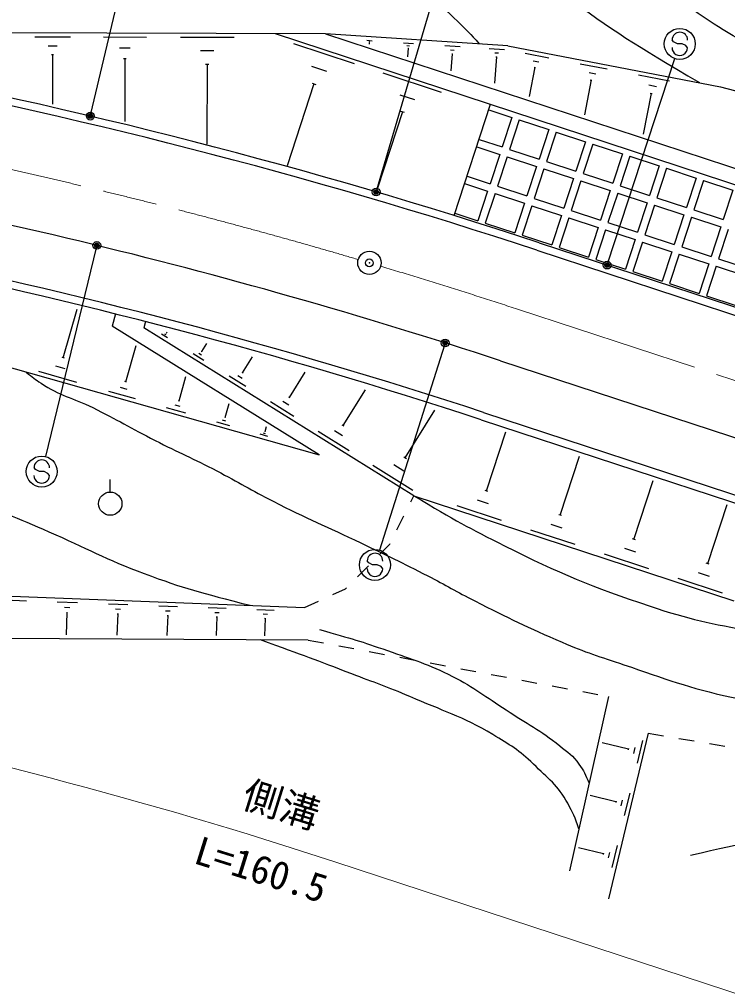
# Model space of a CAD drawing. Units: millimetres, scale not verified. Extents: x 0 to 700000, y -47500 to 447500.
# Drawn here: x 444128 to 489777, y 250478 to 312920 of the extents above; entities that cross this region are included whole.
import ezdxf
from ezdxf.enums import TextEntityAlignment as Align

# ---------------------------------------------------------------- set-up
doc = ezdxf.new("R2010")
doc.units = ezdxf.units.MM
doc.header["$LTSCALE"] = 1000
doc.header["$PDMODE"] = 32
doc.header["$PDSIZE"] = 500
doc.linetypes.add('CHAIN', pattern=[18.5, 12, -1.5, 3.5, -1.5])
for name, color, linetype, lineweight in [('M-STR-HTXT', 7, 'Continuous', 13), ('M-STR-STRC', 7, 'Continuous', 25), ('M-TTL-BAND', 7, 'Continuous', 25), ('S-TTL', 7, 'Continuous', 25)]:
    doc.layers.add(name, color=color, linetype=linetype, lineweight=lineweight)
doc.styles.add('@ＭＳ ゴシック', font='')
doc.styles.add('ＭＳ ゴシック', font='')
doc.styles.get('@ＭＳ ゴシック').set_extended_font_data('@MS Gothic')
doc.styles.get('ＭＳ ゴシック').set_extended_font_data('MS Gothic')

msp = doc.modelspace()

# ---------------------------------------------------------------- linework, layer by layer
at = {"layer": 'M-STR-HTXT'}
msp.add_line((464532, 258622), (535314, 235379), dxfattribs=at)
msp.add_arc((367033, -38278), 312500, 71.82031, 85.89878, dxfattribs=at)
at = {"layer": 'M-STR-STRC'}
for p, q in [((448734, 306832), (451925, 320310)), ((467165, 301942), (471076, 315229)), ((486298, 311480), (486198, 311598)), ((486543, 311341), (486298, 311480)), ((486843, 311339), (486543, 311341)), ((487089, 311227), (486843, 311339)), ((487194, 311091), (487089, 311227)), ((482060, 297231), (486381, 310390)), ((449085, 298212), (445804, 284756)), ((471526, 291933), (467348, 278728)), ((445171, 283925), (445072, 284043)), ((445416, 283786), (445171, 283925)), ((445717, 283784), (445416, 283786)), ((445962, 283672), (445717, 283784)), ((446068, 283536), (445962, 283672)), ((466651, 277915), (466551, 278033)), ((466896, 277776), (466651, 277915)), ((467196, 277774), (466896, 277776)), ((467441, 277662), (467196, 277774)), ((467547, 277526), (467441, 277662))]:
    msp.add_line(p, q, dxfattribs=at)
for centre, radius in [((486693, 311340), 1000), ((448700, 306687), 150), ((448700, 306687), 120), ((448700, 306687), 90), ((448700, 306687), 60), ((448700, 306687), 30), ((467123, 301798), 150), ((467123, 301798), 120), ((467123, 301798), 90), ((467123, 301798), 60), ((467123, 301798), 30), ((449120, 298358), 150), ((449120, 298358), 120), ((449120, 298358), 90), ((449120, 298358), 60), ((449120, 298358), 30), ((482013, 297089), 150), ((482013, 297089), 120), ((482013, 297089), 90), ((482013, 297089), 60), ((482013, 297089), 30), ((471571, 292076), 150), ((471571, 292076), 120), ((471571, 292076), 90), ((471571, 292076), 60), ((471571, 292076), 30), ((445567, 283785), 1000), ((467046, 277775), 1000)]:
    msp.add_circle(centre, radius, dxfattribs=at)
for centre, start, end in [((486698, 311594), 359.55488, 179.55488), ((486694, 311095), 179.55488, 359.55488), ((445572, 284039), 359.55488, 179.55488), ((445568, 283539), 179.55488, 359.55488), ((467051, 278030), 359.55488, 179.55488), ((467047, 277530), 179.55488, 359.55488)]:
    msp.add_arc(centre, 500, start, end, dxfattribs=at)
for p in [(448700, 306687), (467123, 301798), (449120, 298358), (482013, 297089), (471571, 292076)]:
    msp.add_point(p, dxfattribs=at)
at = {"layer": 'M-TTL-BAND', "color": 2, "linetype": 'CHAIN', "lineweight": 13}
msp.add_line((476232, 294251), (547013, 271007), dxfattribs=at)
msp.add_arc((367033, -38278), 350000, 71.82031, 73.33461, dxfattribs=at)
at = {"layer": 'S-TTL'}
for p, q in [((463852, 311999), (426995, 312103)), ((445118, 311802), (447419, 311795)), ((449541, 311789), (452324, 311782)), ((454512, 311775), (457968, 311766)), ((460619, 312008), (550855, 282376)), ((463852, 311999), (551175, 283323)), ((475609, 311213), (463852, 311999)), ((445979, 311224), (446554, 311223)), ((450582, 311091), (451278, 311089)), ((461804, 311356), (465705, 310075)), ((466518, 311570), (466861, 311547)), ((466641, 311476), (466726, 311470)), ((466667, 311388), (466688, 311387)), ((466678, 311387), (466674, 311327)), ((468878, 311412), (469524, 311369)), ((469109, 311235), (469271, 311224)), ((469179, 311068), (469142, 310517)), ((469159, 311070), (469199, 311067)), ((471560, 311233), (472549, 311167)), ((471914, 310961), (472162, 310945)), ((474414, 311042), (475402, 310976)), ((475609, 311213), (489323, 308582)), ((446193, 310648), (446337, 310648)), ((446265, 310648), (446256, 307453)), ((450841, 310394), (451015, 310394)), ((450928, 310394), (450917, 306343)), ((455806, 310908), (456670, 310905)), ((472021, 310706), (471947, 309596)), ((471991, 310708), (472052, 310704)), ((474875, 310515), (474762, 308819)), ((474768, 310770), (475015, 310754)), ((474844, 310517), (474906, 310513)), ((476737, 310742), (478258, 310450)), ((456127, 310043), (456343, 310042)), ((456235, 310043), (456221, 304891)), ((462947, 309900), (463922, 309580)), ((477352, 309835), (476989, 307946)), ((477234, 310252), (477615, 310179)), ((477304, 309844), (477399, 309826)), ((480272, 310064), (482020, 309728)), ((467556, 309467), (471313, 308233)), ((480843, 309501), (481281, 309417)), ((484040, 309341), (486031, 308959)), ((463114, 308765), (461381, 303486)), ((462992, 308805), (463236, 308725)), ((480978, 309022), (480548, 306777)), ((480923, 309032), (481033, 309011)), ((484692, 308700), (485189, 308604)), ((489323, 308582), (510188, 303098)), ((468657, 308065), (469596, 307757)), ((484845, 308154), (484342, 305531)), ((484783, 308166), (484907, 308142)), ((472147, 300279), (474502, 307449)), ((468818, 306972), (467201, 302048)), ((468701, 307010), (468935, 306933)), ((474383, 307088), (475869, 306600)), ((475869, 306600), (475245, 304700)), ((476344, 306444), (475720, 304544)), ((476344, 306444), (478244, 305820)), ((478244, 305820), (477620, 303920)), ((478719, 305664), (478095, 303764)), ((478719, 305664), (480620, 305040)), ((473603, 304713), (475089, 304225)), ((473759, 305188), (475245, 304700)), ((480620, 305040), (479996, 303140)), ((481095, 304884), (480471, 302984)), ((481095, 304884), (482995, 304260)), ((475089, 304225), (474465, 302325)), ((475720, 304544), (477620, 303920)), ((482995, 304260), (482371, 302360)), ((483470, 304104), (482846, 302204)), ((483470, 304104), (485370, 303480)), ((475564, 304069), (474940, 302169)), ((475564, 304069), (477464, 303445)), ((478095, 303764), (479996, 303140)), ((485370, 303480), (484746, 301580)), ((477464, 303445), (476840, 301545)), ((477939, 303289), (477315, 301389)), ((477939, 303289), (479840, 302665)), ((480471, 302984), (482371, 302360)), ((485845, 303324), (485221, 301424)), ((485845, 303324), (487745, 302700)), ((472823, 302338), (474309, 301850)), ((472979, 302813), (474465, 302325)), ((479840, 302665), (479216, 300765)), ((480315, 302509), (479691, 300609)), ((480315, 302509), (482215, 301885)), ((487745, 302700), (487121, 300800)), ((488220, 302544), (487596, 300644)), ((488220, 302544), (490120, 301920)), ((474309, 301850), (473685, 299950)), ((474784, 301694), (474160, 299794)), ((474784, 301694), (476684, 301070)), ((474940, 302169), (476840, 301545)), ((482215, 301885), (481591, 299985)), ((482690, 301729), (482066, 299829)), ((482690, 301729), (484590, 301105)), ((482846, 302204), (484746, 301580)), ((490120, 301920), (489496, 300020)), ((476684, 301070), (476060, 299170)), ((477315, 301389), (479216, 300765)), ((484590, 301105), (483966, 299205)), ((485221, 301424), (487121, 300800)), ((472199, 300438), (473685, 299950)), ((477159, 300914), (476535, 299014)), ((477159, 300914), (479060, 300290)), ((479691, 300609), (481591, 299985)), ((485065, 300949), (484441, 299049)), ((485065, 300949), (486965, 300325)), ((487596, 300644), (489496, 300020)), ((474160, 299794), (476060, 299170)), ((479060, 300290), (478436, 298390)), ((479535, 300134), (478911, 298234)), ((479535, 300134), (481435, 299510)), ((482066, 299829), (483966, 299205)), ((486965, 300325), (486341, 298425)), ((487440, 300169), (486816, 298269)), ((487440, 300169), (489340, 299545)), ((481435, 299510), (480811, 297610)), ((481910, 299354), (481286, 297454)), ((481910, 299354), (483810, 298730)), ((489340, 299545), (488716, 297645)), ((489815, 299389), (489191, 297489)), ((476535, 299014), (478436, 298390)), ((477636, 298526), (548454, 275270)), ((483810, 298730), (483186, 296830)), ((484285, 298574), (483661, 296674)), ((484285, 298574), (486185, 297950)), ((484441, 299049), (486341, 298425)), ((477480, 298051), (548294, 274796)), ((478911, 298234), (480811, 297610)), ((486185, 297950), (485561, 296050)), ((486816, 298269), (488716, 297645)), ((481286, 297454), (483186, 296830)), ((486660, 297794), (486036, 295894)), ((486660, 297794), (488560, 297170)), ((489191, 297489), (491092, 296865)), ((483661, 296674), (485561, 296050)), ((488560, 297170), (487936, 295270)), ((489035, 297014), (488411, 295114)), ((489035, 297014), (490936, 296390)), ((486036, 295894), (487936, 295270)), ((427966, 294890), (463445, 284856)), ((488411, 295114), (490312, 294490)), ((446954, 291107), (447844, 294252)), ((450320, 293941), (450116, 293147)), ((463445, 284856), (450116, 293147)), ((452259, 293449), (452157, 293055)), ((469552, 282235), (452157, 293055)), ((453670, 292408), (453298, 292639)), ((453588, 292588), (453495, 292646)), ((453611, 292703), (453588, 292717)), ((453600, 292710), (453650, 292791)), ((450986, 289567), (451649, 291910)), ((455887, 291514), (456215, 292041)), ((447031, 291085), (446878, 291129)), ((456019, 290947), (455319, 291382)), ((455865, 291285), (455691, 291394)), ((455909, 291501), (455865, 291528)), ((458515, 290141), (459161, 291180)), ((447088, 290406), (446473, 290579)), ((475140, 290925), (545921, 267681)), ((447836, 289530), (445377, 290226)), ((454417, 288343), (454861, 289913)), ((458718, 289268), (457642, 289938)), ((458482, 289788), (458213, 289956)), ((458548, 290120), (458481, 290162)), ((461535, 288562), (462547, 290190)), ((451080, 289077), (450650, 289198)), ((451040, 289552), (450933, 289582)), ((451602, 288465), (449884, 288951)), ((461582, 288533), (461487, 288592)), ((465005, 286749), (466438, 289053)), ((454864, 287543), (453617, 287895)), ((454485, 287987), (454173, 288075)), ((454456, 288332), (454378, 288354)), ((457388, 287282), (457643, 288182)), ((461820, 287339), (460311, 288277)), ((461489, 288068), (461111, 288303)), ((457414, 287275), (457362, 287290)), ((468992, 284665), (470909, 287746)), ((474048, 287600), (544829, 264356)), ((457689, 286744), (456849, 286981)), ((457434, 287043), (457224, 287102)), ((459961, 286364), (460052, 286684)), ((465067, 286710), (464942, 286788)), ((473892, 287125), (544673, 263881)), ((460136, 286052), (459649, 286189)), ((459988, 286225), (459866, 286259)), ((459977, 286360), (459946, 286368)), ((465384, 285122), (463378, 286370)), ((464944, 286091), (464442, 286403)), ((474239, 282538), (475487, 286338)), ((478990, 280978), (480238, 284778)), ((469479, 282575), (466902, 284178)), ((468914, 283820), (468269, 284221)), ((469073, 284614), (468912, 284715)), ((449988, 282470), (449988, 283270)), ((483740, 279418), (484988, 283218)), ((469353, 281835), (469552, 282235)), ((469552, 282235), (490186, 275459)), ((474329, 282508), (474150, 282567)), ((474362, 281708), (473649, 281942)), ((488491, 277858), (489739, 281658)), ((475197, 280644), (472346, 281580)), ((479079, 280948), (478901, 281007)), ((468463, 280044), (468908, 280940)), ((479112, 280148), (478400, 280382)), ((479947, 279085), (477097, 280020)), ((467324, 278431), (468002, 279116)), ((468002, 279116), (468018, 279149)), ((483829, 279388), (483651, 279447)), ((483863, 278588), (483150, 278822)), ((484697, 277525), (481847, 278461)), ((488580, 277828), (488402, 277887)), ((465918, 277009), (466621, 277720)), ((488613, 277028), (487900, 277262)), ((489448, 275965), (486598, 276901)), ((464322, 275860), (465152, 276235)), ((465152, 276235), (465215, 276298)), ((443094, 275778), (462499, 275037)), ((443213, 275524), (444578, 275471)), ((446566, 275395), (447877, 275345)), ((462499, 275037), (463410, 275448)), ((447045, 275049), (447373, 275036)), ((449864, 275269), (451121, 275221)), ((450324, 274937), (450638, 274925)), ((453109, 275145), (454313, 275099)), ((453549, 274827), (453850, 274816)), ((456302, 275023), (457453, 274979)), ((459442, 274903), (460542, 274861)), ((447196, 274715), (447141, 273270)), ((447155, 274717), (447237, 274713)), ((450469, 274617), (450417, 273252)), ((450430, 274618), (450508, 274615)), ((453688, 274521), (453639, 273235)), ((453651, 274522), (453726, 274519)), ((456722, 274719), (457010, 274708)), ((456855, 274426), (456809, 273218)), ((456819, 274427), (456891, 274424)), ((459844, 274613), (460119, 274602)), ((459971, 274333), (459928, 273201)), ((459936, 274334), (460005, 274331)), ((462746, 272936), (439880, 273059)), ((462746, 272936), (463729, 272751)), ((464712, 272566), (465695, 272382)), ((466677, 272197), (467660, 272013)), ((468643, 271828), (469626, 271644)), ((470609, 271459), (471592, 271275)), ((472574, 271090), (473557, 270905)), ((474540, 270721), (475523, 270536)), ((476506, 270352), (477489, 270167)), ((478471, 269983), (479454, 269798)), ((482098, 269302), (479579, 258060)), ((480437, 269614), (481420, 269429)), ((484666, 266927), (482098, 256267)), ((484666, 266927), (485653, 266762)), ((483385, 265908), (481687, 266322)), ((483796, 266002), (483707, 265636)), ((484296, 266462), (483939, 264997)), ((486639, 266597), (487625, 266432)), ((488611, 266267), (489598, 266101)), ((483396, 265954), (483374, 265862)), ((482576, 262518), (480924, 262920)), ((483468, 263061), (483119, 261627)), ((482587, 262563), (482565, 262473)), ((482978, 262610), (482891, 262252)), ((481775, 259159), (480169, 259550)), ((481785, 259203), (481764, 259116)), ((482168, 259249), (482083, 258899)), ((482647, 259690), (482305, 258287))]:
    msp.add_line(p, q, dxfattribs=at)
at = {"layer": 'S-TTL', "color": 3}
msp.add_circle((466688, 297234), 750, dxfattribs=at)
at = {"layer": 'S-TTL'}
msp.add_circle((449988, 281720), 750, dxfattribs=at)
for radius, end in [(354500, 86.85675), (354000, 86.89867), (346500, 81.14637), (343000, 85.51275), (342500, 85.48953)]:
    msp.add_arc((367033, -38278), radius, 71.82031, end, dxfattribs=at)
at = {"layer": 'S-TTL', "color": 2, "linetype": 'CHAIN', "lineweight": 13}
msp.add_arc((367033, -38278), 350000, 73.58016, 89.70487, dxfattribs=at)
at = {"layer": 'S-TTL'}
for points, knots in [([(457483, 327353), (459555, 324910), (460120, 324254), (461882, 322332), (463850, 320186), (464883, 318900), (467070, 316978), (469072, 315219), (470536, 314628), (472423, 312745), (472962, 312208), (473170, 312021), (473768, 311336)], [0, 0, 0, 0, 1, 1, 1, 2, 2, 2, 3, 3, 3, 4, 4, 4, 4]), ([(466074, 326533), (468507, 324037), (469196, 323366), (471274, 321415), (474256, 318615), (475929, 317026), (479197, 314565), (482463, 312104), (483752, 311340), (487964, 308843)], [0, 0, 0, 0, 1, 1, 1, 2, 2, 2, 3, 3, 3, 3]), ([(567147, 286416), (564624, 287248), (563910, 287463), (561807, 288034), (558972, 288803), (557340, 289060), (554465, 289661), (552353, 290102), (551148, 290242), (549041, 290704), (546648, 291228), (545297, 291501), (542950, 292206), (539678, 293188), (537903, 293923), (534690, 295084), (532482, 295882), (531247, 296333), (529051, 297163), (524651, 298825), (522205, 299805), (517803, 301463), (516347, 302011), (515539, 302339), (514064, 302834), (511899, 303560), (510630, 303787), (508455, 304485), (505483, 305439), (503834, 306028), (500915, 307134), (498408, 308083), (497008, 308630), (494559, 309720), (492803, 310501), (491803, 310917), (490134, 311870), (488320, 312906), (487426, 313684), (485679, 314830), (483146, 316490), (481625, 317268), (479166, 319036), (477268, 320401), (476172, 321149), (474493, 322775), (473391, 323841), (473000, 324249), (471813, 325642)], [0, 0, 0, 0, 1, 1, 1, 2, 2, 2, 3, 3, 3, 4, 4, 4, 5, 5, 5, 6, 6, 6, 7, 7, 7, 8, 8, 8, 9, 9, 9, 10, 10, 10, 11, 11, 11, 12, 12, 12, 13, 13, 13, 14, 14, 14, 15, 15, 15, 16, 16, 16, 16]), ([(480912, 324704), (483567, 322369), (484382, 321700), (486743, 319953), (489822, 317674), (491587, 316392), (495022, 314698), (498777, 312845), (501037, 312141), (504956, 310666), (510665, 308518), (514022, 307752), (519713, 305555), (524615, 303663), (527227, 302277), (532095, 300300), (535840, 298779), (537928, 297895), (541741, 296557), (546207, 294990), (548767, 294279), (553331, 293029), (557330, 291934), (559612, 291481), (563626, 290438), (565299, 290003), (565828, 289867), (567906, 289315)], [0, 0, 0, 0, 1, 1, 1, 2, 2, 2, 3, 3, 3, 4, 4, 4, 5, 5, 5, 6, 6, 6, 7, 7, 7, 8, 8, 8, 9, 9, 9, 9]), ([(426053, 292743), (427005, 291518), (427354, 291120), (428321, 290210), (429598, 289009), (430524, 288590), (431970, 287599), (433946, 286246), (435058, 285494), (437102, 284247), (438479, 283407), (439278, 282978), (440722, 282259), (442752, 281249), (443957, 280829), (446032, 279915), (448431, 278859), (449718, 278129), (452174, 277216), (454781, 276246), (455759, 276004), (458996, 275171)], [0, 0, 0, 0, 1, 1, 1, 2, 2, 2, 3, 3, 3, 4, 4, 4, 5, 5, 5, 6, 6, 6, 7, 7, 7, 7]), ([(444571, 290194), (444987, 289840), (445142, 289746), (445525, 289483), (446710, 288669), (447563, 288545), (448853, 287909), (450445, 287124), (451295, 286601), (452877, 285794), (454418, 285008), (455313, 284630), (456849, 283833), (458282, 283090), (459049, 282606), (460487, 281873), (462663, 280763), (463936, 280253), (466136, 279190), (467824, 278375), (468777, 277932), (470444, 277075), (471643, 276459), (472287, 276061), (473488, 275450), (475653, 274347), (476882, 273759), (479111, 272793), (480626, 272136), (481518, 271872), (483084, 271348), (485768, 270449), (487253, 269841), (490023, 269259), (493010, 268630), (494723, 268462), (497762, 268175), (500493, 267918), (502036, 267948), (504778, 267866), (507739, 267777), (509400, 267818), (512362, 267840), (512997, 267845), (513455, 267520), (513988, 267866), (514274, 268052), (514418, 268201), (514592, 268497)], [0, 0, 0, 0, 1, 1, 1, 2, 2, 2, 3, 3, 3, 4, 4, 4, 5, 5, 5, 6, 6, 6, 7, 7, 7, 8, 8, 8, 9, 9, 9, 10, 10, 10, 11, 11, 11, 12, 12, 12, 13, 13, 13, 14, 14, 14, 15, 15, 15, 16, 16, 16, 16]), ([(469552, 282235), (472251, 280613), (473071, 280173), (475404, 278998), (478944, 277216), (481020, 276375), (484776, 275112), (487280, 274270), (488747, 273983), (491347, 273512), (493875, 273054), (495335, 273066), (497861, 272598), (499799, 272239), (500837, 271810), (502775, 271455), (504647, 271113), (505306, 271040), (507600, 270795)], [0, 0, 0, 0, 1, 1, 1, 2, 2, 2, 3, 3, 3, 4, 4, 4, 5, 5, 5, 6, 6, 6, 6]), ([(463476, 273607), (465572, 273016), (466163, 272850), (467849, 272255), (469514, 271667), (470475, 271383), (472050, 270586), (473469, 269868), (474170, 269296), (475503, 268428), (476861, 267544), (477685, 267133), (478956, 266126), (479479, 265712), (479805, 265490), (480193, 264947), (480511, 264502), (480613, 264284), (480845, 263709)], [0, 0, 0, 0, 1, 1, 1, 2, 2, 2, 3, 3, 3, 4, 4, 4, 5, 5, 5, 6, 6, 6, 6]), ([(480187, 260773), (479942, 261531), (479808, 261801), (479473, 262415), (478844, 263569), (478196, 264026), (477258, 264947), (476356, 265831), (475723, 266196), (474640, 266846), (472669, 268028), (471397, 268377), (469288, 269291), (467848, 269916), (467012, 270194), (465548, 270759), (463264, 271640), (462530, 271903), (459678, 272952)], [0, 0, 0, 0, 1, 1, 1, 2, 2, 2, 3, 3, 3, 4, 4, 4, 5, 5, 5, 6, 6, 6, 6]), ([(487383, 259078), (491176, 259936), (492162, 260160), (495239, 260788), (498202, 261394), (499870, 261690), (502842, 262246), (505290, 262704), (506651, 263028), (509115, 263386), (511086, 263673), (512195, 263828), (514183, 263956), (517000, 264139), (518584, 264151), (521406, 264178), (523467, 264198), (524138, 264197), (526683, 264162)], [0, 0, 0, 0, 1, 1, 1, 2, 2, 2, 3, 3, 3, 4, 4, 4, 5, 5, 5, 6, 6, 6, 6])]:
    msp.add_open_spline(points, degree=3, knots=knots, dxfattribs=at)
at = {"layer": 'S-TTL', "color": 3}
msp.add_point((466688, 297234), dxfattribs=at)

# ---------------------------------------------------------------- texts
at = {"layer": 'M-STR-HTXT', "style": 'ＭＳ ゴシック'}
msp.add_text('側溝', height=1833, rotation=342.639, dxfattribs=at).set_placement((460579, 260939), align=Align.BOTTOM_CENTER)
at = {"layer": 'M-STR-HTXT', "style": '@ＭＳ ゴシック'}
msp.add_text('L=160.5', height=1833, rotation=342.639, dxfattribs=at).set_placement((459983, 259031), align=Align.TOP_CENTER)

doc.saveas('drawing.dxf')
